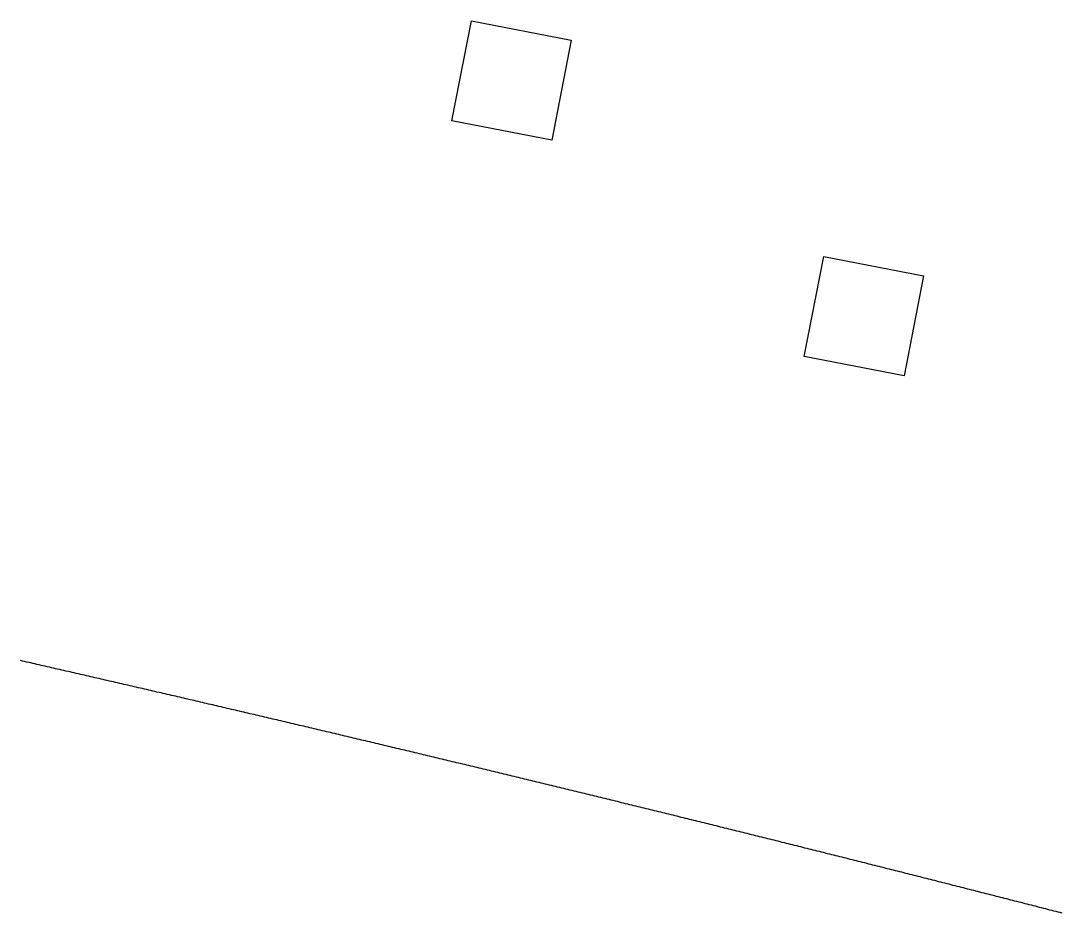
# Model space of a CAD drawing. Extents: x 6805096 to 46905100, y -25788412 to -58651.
# Drawn here: x 31115531 to 34872325, y -24256065 to -21033400 of the extents above; entities that cross this region are included whole.
import ezdxf

# ---------------------------------------------------------------- set-up
doc = ezdxf.new("R2010")
doc.units = 0

msp = doc.modelspace()

# ---------------------------------------------------------------- linework, layer by layer
at = {"layer": 'Layer 1'}
for p, q in [((32672400, -21394600), (32742600, -21033400)), ((32672400, -21394600), (32742600, -21033400)), ((32742600, -21033400), (33103300, -21103500)), ((32742600, -21033400), (33103300, -21103500)), ((33103300, -21103500), (33033100, -21464700)), ((33033100, -21464700), (32672400, -21394600)), ((33033100, -21464700), (32672400, -21394600)), ((33944500, -22245700), (34014700, -21884500)), ((33944500, -22245700), (34014700, -21884500)), ((34014700, -21884500), (34375400, -21954600)), ((34014700, -21884500), (34375400, -21954600)), ((34375400, -21954600), (34305200, -22315800)), ((34305200, -22315800), (33944500, -22245700)), ((34305200, -22315800), (33944500, -22245700)), ((31121601.004166, -23345711.495928), (31114128.804462, -23344007.845786)), ((31129073.1159, -23347415.552938), (31121601.004166, -23345711.495928)), ((31136545.139648, -23349120.016811), (31129073.1159, -23347415.552938)), ((31144017.075392, -23350824.887545), (31136545.139648, -23349120.016811)), ((31151488.923116, -23352530.165137), (31144017.075392, -23350824.887545)), ((31158960.682803, -23354235.849583), (31151488.923116, -23352530.165137)), ((31166432.354437, -23355941.940881), (31158960.682803, -23354235.849583)), ((31173903.938001, -23357648.439027), (31166432.354437, -23355941.940881)), ((31181375.433478, -23359355.34402), (31173903.938001, -23357648.439027)), ((31188846.840851, -23361062.655854), (31181375.433478, -23359355.34402)), ((31196318.160104, -23362770.374529), (31188846.840851, -23361062.655854)), ((31203789.39122, -23364478.500039), (31196318.160104, -23362770.374529)), ((31211260.534183, -23366187.032384), (31203789.39122, -23364478.500039)), ((31218731.588975, -23367895.971559), (31211260.534183, -23366187.032384)), ((31226202.55558, -23369605.317561), (31218731.588975, -23367895.971559)), ((31233673.433982, -23371315.070388), (31226202.55558, -23369605.317561)), ((31241144.224163, -23373025.230036), (31233673.433982, -23371315.070388)), ((31248614.926107, -23374735.796503), (31241144.224163, -23373025.230036)), ((31256085.539797, -23376446.769785), (31248614.926107, -23374735.796503)), ((31263556.065216, -23378158.149879), (31256085.539797, -23376446.769785)), ((31271026.502349, -23379869.936783), (31263556.065216, -23378158.149879)), ((31278496.851177, -23381582.130493), (31271026.502349, -23379869.936783)), ((31285967.111685, -23383294.731006), (31278496.851177, -23381582.130493)), ((31293437.283855, -23385007.73832), (31285967.111685, -23383294.731006)), ((31300907.367672, -23386721.152431), (31293437.283855, -23385007.73832)), ((31308377.363118, -23388434.973336), (31300907.367672, -23386721.152431)), ((31315847.270176, -23390149.201032), (31308377.363118, -23388434.973336)), ((31323317.088831, -23391863.835517), (31315847.270176, -23390149.201032)), ((31330786.819064, -23393578.876786), (31323317.088831, -23391863.835517)), ((31338256.46086, -23395294.324838), (31330786.819064, -23393578.876786)), ((31345726.014202, -23397010.179669), (31338256.46086, -23395294.324838)), ((31353195.479073, -23398726.441276), (31345726.014202, -23397010.179669)), ((31360664.855457, -23400443.109657), (31353195.479073, -23398726.441276)), ((31368134.143336, -23402160.184807), (31360664.855457, -23400443.109657)), ((31375603.342694, -23403877.666724), (31368134.143336, -23402160.184807)), ((31383072.453514, -23405595.555405), (31375603.342694, -23403877.666724)), ((31390541.475781, -23407313.850848), (31383072.453514, -23405595.555405)), ((31398010.409476, -23409032.553048), (31390541.475781, -23407313.850848)), ((31405479.254583, -23410751.662003), (31398010.409476, -23409032.553048)), ((31412948.011086, -23412471.177711), (31405479.254583, -23410751.662003)), ((31420416.678968, -23414191.100167), (31412948.011086, -23412471.177711)), ((31427885.258211, -23415911.429369), (31420416.678968, -23414191.100167)), ((31435353.748801, -23417632.165314), (31427885.258211, -23415911.429369)), ((31442822.150719, -23419353.307998), (31435353.748801, -23417632.165314)), ((31450290.463949, -23421074.85742), (31442822.150719, -23419353.307998)), ((31457758.688474, -23422796.813575), (31450290.463949, -23421074.85742)), ((31465226.824279, -23424519.176462), (31457758.688474, -23422796.813575)), ((31472694.871345, -23426241.946076), (31465226.824279, -23424519.176462)), ((31480162.829656, -23427965.122414), (31472694.871345, -23426241.946076)), ((31487630.699196, -23429688.705475), (31480162.829656, -23427965.122414)), ((31495098.479948, -23431412.695254), (31487630.699196, -23429688.705475)), ((31502566.171895, -23433137.091749), (31495098.479948, -23431412.695254)), ((31510033.77502, -23434861.894956), (31502566.171895, -23433137.091749)), ((31517501.289308, -23436587.104873), (31510033.77502, -23434861.894956)), ((31524968.71474, -23438312.721497), (31517501.289308, -23436587.104873)), ((31532436.051301, -23440038.744824), (31524968.71474, -23438312.721497)), ((31539903.298973, -23441765.174852), (31532436.051301, -23440038.744824)), ((31547370.457741, -23443492.011578), (31539903.298973, -23441765.174852)), ((31554837.527586, -23445219.254998), (31547370.457741, -23443492.011578)), ((31562304.508494, -23446946.905109), (31554837.527586, -23445219.254998)), ((31569771.400446, -23448674.961909), (31562304.508494, -23446946.905109)), ((31577238.203426, -23450403.425395), (31569771.400446, -23448674.961909)), ((31584704.917418, -23452132.295563), (31577238.203426, -23450403.425395)), ((31592171.542405, -23453861.57241), (31584704.917418, -23452132.295563)), ((31599638.07837, -23455591.255934), (31592171.542405, -23453861.57241)), ((31607104.525296, -23457321.346131), (31599638.07837, -23455591.255934)), ((31614570.883167, -23459051.842999), (31607104.525296, -23457321.346131)), ((31622037.151966, -23460782.746533), (31614570.883167, -23459051.842999)), ((31629503.331677, -23462514.056733), (31622037.151966, -23460782.746533)), ((31636969.422282, -23464245.773593), (31629503.331677, -23462514.056733)), ((31644435.423765, -23465977.897112), (31636969.422282, -23464245.773593)), ((31651901.336109, -23467710.427286), (31644435.423765, -23465977.897112)), ((31659367.159297, -23469443.364112), (31651901.336109, -23467710.427286)), ((31666832.893314, -23471176.707587), (31659367.159297, -23469443.364112)), ((31674298.538142, -23472910.457709), (31666832.893314, -23471176.707587)), ((31681764.093764, -23474644.614474), (31674298.538142, -23472910.457709)), ((31689229.560164, -23476379.177879), (31681764.093764, -23474644.614474)), ((31696694.937325, -23478114.147921), (31689229.560164, -23476379.177879)), ((31704160.22523, -23479849.524597), (31696694.937325, -23478114.147921)), ((31711625.423863, -23481585.307904), (31704160.22523, -23479849.524597)), ((31719090.533207, -23483321.49784), (31711625.423863, -23481585.307904)), ((31726555.553245, -23485058.0944), (31719090.533207, -23483321.49784)), ((31734020.483961, -23486795.097583), (31726555.553245, -23485058.0944)), ((31741485.325337, -23488532.507384), (31734020.483961, -23486795.097583)), ((31748950.077358, -23490270.323801), (31741485.325337, -23488532.507384)), ((31756414.740006, -23492008.546832), (31748950.077358, -23490270.323801)), ((31763879.313265, -23493747.176472), (31756414.740006, -23492008.546832)), ((31771343.797118, -23495486.212719), (31763879.313265, -23493747.176472)), ((31778808.191549, -23497225.65557), (31771343.797118, -23495486.212719)), ((31786272.49654, -23498965.505022), (31778808.191549, -23497225.65557)), ((31793736.712075, -23500705.761072), (31786272.49654, -23498965.505022)), ((31801200.838137, -23502446.423717), (31793736.712075, -23500705.761072)), ((31808664.87471, -23504187.492953), (31801200.838137, -23502446.423717)), ((31816128.821777, -23505928.968778), (31808664.87471, -23504187.492953)), ((31823592.679322, -23507670.851189), (31816128.821777, -23505928.968778)), ((31831056.447326, -23509413.140183), (31823592.679322, -23507670.851189)), ((31838520.125775, -23511155.835756), (31831056.447326, -23509413.140183)), ((31845983.71465, -23512898.937906), (31838520.125775, -23511155.835756)), ((31853447.213936, -23514642.44663), (31845983.71465, -23512898.937906)), ((31860910.623616, -23516386.361925), (31853447.213936, -23514642.44663)), ((31868373.943673, -23518130.683787), (31860910.623616, -23516386.361925)), ((31875837.17409, -23519875.412214), (31868373.943673, -23518130.683787)), ((31883300.31485, -23521620.547202), (31875837.17409, -23519875.412214)), ((31890763.365938, -23523366.088749), (31883300.31485, -23521620.547202)), ((31898226.327336, -23525112.036851), (31890763.365938, -23523366.088749)), ((31905689.199027, -23526858.391506), (31898226.327336, -23525112.036851)), ((31913151.980995, -23528605.152711), (31905689.199027, -23526858.391506)), ((31920614.673223, -23530352.320462), (31913151.980995, -23528605.152711)), ((31928077.275695, -23532099.894756), (31920614.673223, -23530352.320462)), ((31935539.788394, -23533847.875591), (31928077.275695, -23532099.894756)), ((31943002.211302, -23535596.262963), (31935539.788394, -23533847.875591)), ((31950464.544404, -23537345.05687), (31943002.211302, -23535596.262963)), ((31957926.787682, -23539094.257308), (31950464.544404, -23537345.05687)), ((31965388.941121, -23540843.864274), (31957926.787682, -23539094.257308)), ((31972851.004703, -23542593.877766), (31965388.941121, -23540843.864274)), ((31980312.978411, -23544344.29778), (31972851.004703, -23542593.877766)), ((31987774.862229, -23546095.124314), (31980312.978411, -23544344.29778)), ((31995236.65614, -23547846.357363), (31987774.862229, -23546095.124314)), ((32002698.360128, -23549597.996926), (31995236.65614, -23547846.357363)), ((32010159.974176, -23551350.042999), (32002698.360128, -23549597.996926)), ((32017621.498266, -23553102.49558), (32010159.974176, -23551350.042999)), ((32025082.932383, -23554855.354664), (32017621.498266, -23553102.49558)), ((32032544.27651, -23556608.62025), (32025082.932383, -23554855.354664)), ((32040005.53063, -23558362.292334), (32032544.27651, -23556608.62025)), ((32047466.694726, -23560116.370913), (32040005.53063, -23558362.292334)), ((32054927.768781, -23561870.855984), (32047466.694726, -23560116.370913)), ((32062388.75278, -23563625.747544), (32054927.768781, -23561870.855984)), ((32069849.646704, -23565381.04559), (32062388.75278, -23563625.747544)), ((32077310.450539, -23567136.750119), (32069849.646704, -23565381.04559)), ((32084771.164265, -23568892.861129), (32077310.450539, -23567136.750119)), ((32092231.787869, -23570649.378615), (32084771.164265, -23568892.861129)), ((32099692.321331, -23572406.302575), (32092231.787869, -23570649.378615)), ((32107152.764636, -23574163.633006), (32099692.321331, -23572406.302575)), ((32114613.117767, -23575921.369905), (32107152.764636, -23574163.633006)), ((32122073.380708, -23577679.513269), (32114613.117767, -23575921.369905)), ((32129533.553441, -23579438.063095), (32122073.380708, -23577679.513269)), ((32136993.63595, -23581197.01938), (32129533.553441, -23579438.063095)), ((32144453.628218, -23582956.382121), (32136993.63595, -23581197.01938)), ((32151913.530229, -23584716.151314), (32144453.628218, -23582956.382121)), ((32159373.341966, -23586476.326957), (32151913.530229, -23584716.151314)), ((32166833.063411, -23588236.909047), (32159373.341966, -23586476.326957)), ((32174292.694549, -23589997.897581), (32166833.063411, -23588236.909047)), ((32181752.235363, -23591759.292556), (32174292.694549, -23589997.897581)), ((32189211.685836, -23593521.093968), (32181752.235363, -23591759.292556)), ((32196671.045952, -23595283.301815), (32189211.685836, -23593521.093968)), ((32204130.315692, -23597045.916093), (32196671.045952, -23595283.301815)), ((32211589.495042, -23598808.936801), (32204130.315692, -23597045.916093)), ((32219048.583985, -23600572.363934), (32211589.495042, -23598808.936801)), ((32226507.582502, -23602336.197489), (32219048.583985, -23600572.363934)), ((32233966.490579, -23604100.437464), (32226507.582502, -23602336.197489)), ((32241425.308197, -23605865.083856), (32233966.490579, -23604100.437464)), ((32248884.035342, -23607630.136661), (32241425.308197, -23605865.083856)), ((32256342.671995, -23609395.595877), (32248884.035342, -23607630.136661)), ((32263801.21814, -23611161.4615), (32256342.671995, -23609395.595877)), ((32271259.67376, -23612927.733528), (32263801.21814, -23611161.4615)), ((32278718.038839, -23614694.411957), (32271259.67376, -23612927.733528)), ((32286176.31336, -23616461.496784), (32278718.038839, -23614694.411957)), ((32293634.497306, -23618228.988007), (32286176.31336, -23616461.496784)), ((32301092.590661, -23619996.885623), (32293634.497306, -23618228.988007)), ((32308550.593408, -23621765.189628), (32301092.590661, -23619996.885623)), ((32316008.50553, -23623533.900019), (32308550.593408, -23621765.189628)), ((32323466.32701, -23625303.016793), (32316008.50553, -23623533.900019)), ((32330924.057833, -23627072.539948), (32323466.32701, -23625303.016793)), ((32338381.69798, -23628842.46948), (32330924.057833, -23627072.539948)), ((32345839.247436, -23630612.805387), (32338381.69798, -23628842.46948)), ((32353296.706183, -23632383.547664), (32345839.247436, -23630612.805387)), ((32360754.074206, -23634154.69631), (32353296.706183, -23632383.547664)), ((32368211.351486, -23635926.251321), (32360754.074206, -23634154.69631)), ((32375668.538009, -23637698.212694), (32368211.351486, -23635926.251321)), ((32383125.633756, -23639470.580427), (32375668.538009, -23637698.212694)), ((32390582.638712, -23641243.354515), (32383125.633756, -23639470.580427)), ((32398039.552859, -23643016.534957), (32390582.638712, -23641243.354515)), ((32405496.376181, -23644790.121748), (32398039.552859, -23643016.534957)), ((32412953.108661, -23646564.114887), (32405496.376181, -23644790.121748)), ((32420409.750282, -23648338.51437), (32412953.108661, -23646564.114887)), ((32427866.301028, -23650113.320194), (32420409.750282, -23648338.51437)), ((32435322.760882, -23651888.532356), (32427866.301028, -23650113.320194)), ((32442779.129828, -23653664.150853), (32435322.760882, -23651888.532356)), ((32450235.407848, -23655440.175682), (32442779.129828, -23653664.150853)), ((32457691.594926, -23657216.606839), (32450235.407848, -23655440.175682)), ((32465147.691045, -23658993.444323), (32457691.594926, -23657216.606839)), ((32472603.696189, -23660770.68813), (32465147.691045, -23658993.444323)), ((32480059.610341, -23662548.338256), (32472603.696189, -23660770.68813)), ((32487515.433484, -23664326.3947), (32480059.610341, -23662548.338256)), ((32494971.165601, -23666104.857457), (32487515.433484, -23664326.3947)), ((32502426.806676, -23667883.726525), (32494971.165601, -23666104.857457)), ((32509882.356693, -23669663.001901), (32502426.806676, -23667883.726525)), ((32517337.815633, -23671442.683582), (32509882.356693, -23669663.001901)), ((32524793.183481, -23673222.771564), (32517337.815633, -23671442.683582)), ((32532248.460221, -23675003.265845), (32524793.183481, -23673222.771564)), ((32539703.645834, -23676784.166422), (32532248.460221, -23675003.265845)), ((32547158.740305, -23678565.473291), (32539703.645834, -23676784.166422)), ((32554613.743617, -23680347.186451), (32547158.740305, -23678565.473291)), ((32562068.655753, -23682129.305896), (32554613.743617, -23680347.186451)), ((32569523.476697, -23683911.831626), (32562068.655753, -23682129.305896)), ((32576978.206431, -23685694.763636), (32569523.476697, -23683911.831626)), ((32584432.84494, -23687478.101924), (32576978.206431, -23685694.763636)), ((32591887.392205, -23689261.846486), (32584432.84494, -23687478.101924)), ((32599341.848212, -23691045.99732), (32591887.392205, -23689261.846486)), ((32606796.212943, -23692830.554422), (32599341.848212, -23691045.99732)), ((32614250.48638, -23694615.51779), (32606796.212943, -23692830.554422)), ((32621704.668509, -23696400.88742), (32614250.48638, -23694615.51779)), ((32629158.759311, -23698186.66331), (32621704.668509, -23696400.88742)), ((32636612.758771, -23699972.845456), (32629158.759311, -23698186.66331)), ((32644066.666871, -23701759.433855), (32636612.758771, -23699972.845456)), ((32651520.483595, -23703546.428505), (32644066.666871, -23701759.433855)), ((32658974.208926, -23705333.829403), (32651520.483595, -23703546.428505)), ((32666427.842848, -23707121.636544), (32658974.208926, -23705333.829403)), ((32673881.385343, -23708909.849927), (32666427.842848, -23707121.636544)), ((32681334.836395, -23710698.469549), (32673881.385343, -23708909.849927)), ((32688788.195988, -23712487.495405), (32681334.836395, -23710698.469549)), ((32696241.464104, -23714276.927494), (32688788.195988, -23712487.495405)), ((32703694.640727, -23716066.765812), (32696241.464104, -23714276.927494)), ((32711147.72584, -23717857.010356), (32703694.640727, -23716066.765812)), ((32718600.719427, -23719647.661124), (32711147.72584, -23717857.010356)), ((32726053.621471, -23721438.718112), (32718600.719427, -23719647.661124)), ((32733506.431955, -23723230.181316), (32726053.621471, -23721438.718112)), ((32740959.150862, -23725022.050735), (32733506.431955, -23723230.181316)), ((32748411.778176, -23726814.326366), (32740959.150862, -23725022.050735)), ((32755864.31388, -23728607.008204), (32748411.778176, -23726814.326366)), ((32763316.757958, -23730400.096247), (32755864.31388, -23728607.008204)), ((32770769.110392, -23732193.590492), (32763316.757958, -23730400.096247)), ((32778221.371166, -23733987.490937), (32770769.110392, -23732193.590492)), ((32785673.540264, -23735781.797577), (32778221.371166, -23733987.490937)), ((32793125.617668, -23737576.51041), (32785673.540264, -23735781.797577)), ((32800577.603362, -23739371.629434), (32793125.617668, -23737576.51041)), ((32808029.497329, -23741167.154644), (32800577.603362, -23739371.629434)), ((32815481.299552, -23742963.086038), (32808029.497329, -23741167.154644)), ((32822933.010016, -23744759.423613), (32815481.299552, -23742963.086038)), ((32830384.628702, -23746556.167366), (32822933.010016, -23744759.423613)), ((32837836.155595, -23748353.317294), (32830384.628702, -23746556.167366)), ((32845287.590677, -23750150.873394), (32837836.155595, -23748353.317294)), ((32852738.933933, -23751948.835662), (32845287.590677, -23750150.873394)), ((32860190.185345, -23753747.204096), (32852738.933933, -23751948.835662)), ((32867641.344896, -23755545.978693), (32860190.185345, -23753747.204096)), ((32875092.41257, -23757345.15945), (32867641.344896, -23755545.978693)), ((32882543.388351, -23759144.746364), (32875092.41257, -23757345.15945)), ((32889994.272221, -23760944.739431), (32882543.388351, -23759144.746364)), ((32897445.064164, -23762745.138649), (32889994.272221, -23760944.739431)), ((32904895.764163, -23764545.944014), (32897445.064164, -23762745.138649)), ((32912346.372201, -23766347.155524), (32904895.764163, -23764545.944014)), ((32919796.888262, -23768148.773176), (32912346.372201, -23766347.155524)), ((32927247.312329, -23769950.796967), (32919796.888262, -23768148.773176)), ((32934697.644386, -23771753.226893), (32927247.312329, -23769950.796967)), ((32942147.884415, -23773556.062951), (32934697.644386, -23771753.226893)), ((32949598.0324, -23775359.305139), (32942147.884415, -23773556.062951)), ((32957048.088324, -23777162.953454), (32949598.0324, -23775359.305139)), ((32964498.052171, -23778967.007892), (32957048.088324, -23777162.953454)), ((32971947.923923, -23780771.468451), (32964498.052171, -23778967.007892)), ((32979397.703565, -23782576.335127), (32971947.923923, -23780771.468451)), ((32986847.391079, -23784381.607917), (32979397.703565, -23782576.335127)), ((32994296.986449, -23786187.286819), (32986847.391079, -23784381.607917)), ((33001746.489658, -23787993.371829), (32994296.986449, -23786187.286819)), ((33009195.90069, -23789799.862945), (33001746.489658, -23787993.371829)), ((33016645.219527, -23791606.760163), (33009195.90069, -23789799.862945)), ((33024094.446152, -23793414.06348), (33016645.219527, -23791606.760163)), ((33031543.580551, -23795221.772894), (33024094.446152, -23793414.06348)), ((33038992.622705, -23797029.888401), (33031543.580551, -23795221.772894)), ((33046441.572597, -23798838.409998), (33038992.622705, -23797029.888401)), ((33053890.430212, -23800647.337682), (33046441.572597, -23798838.409998)), ((33061339.195532, -23802456.671451), (33053890.430212, -23800647.337682)), ((33068787.868541, -23804266.411301), (33061339.195532, -23802456.671451)), ((33076236.449223, -23806076.557229), (33068787.868541, -23804266.411301)), ((33083684.937559, -23807887.109232), (33076236.449223, -23806076.557229)), ((33091133.333534, -23809698.067307), (33083684.937559, -23807887.109232)), ((33098581.637132, -23811509.431451), (33091133.333534, -23809698.067307)), ((33106029.848334, -23813321.201662), (33098581.637132, -23811509.431451)), ((33113477.967125, -23815133.377935), (33106029.848334, -23813321.201662)), ((33120925.993488, -23816945.960269), (33113477.967125, -23815133.377935)), ((33128373.927407, -23818758.94866), (33120925.993488, -23816945.960269)), ((33135821.768863, -23820572.343104), (33128373.927407, -23818758.94866)), ((33143269.517842, -23822386.1436), (33135821.768863, -23820572.343104)), ((33150717.174325, -23824200.350143), (33143269.517842, -23822386.1436)), ((33158164.738297, -23826014.962732), (33150717.174325, -23824200.350143)), ((33165612.209741, -23827829.981362), (33158164.738297, -23826014.962732)), ((33173059.58864, -23829645.406031), (33165612.209741, -23827829.981362)), ((33180506.874977, -23831461.236737), (33173059.58864, -23829645.406031)), ((33187954.068736, -23833277.473475), (33180506.874977, -23831461.236737)), ((33195401.1699, -23835094.116242), (33187954.068736, -23833277.473475)), ((33202848.178451, -23836911.165037), (33195401.1699, -23835094.116242)), ((33210295.094375, -23838728.619856), (33202848.178451, -23836911.165037)), ((33217741.917653, -23840546.480695), (33210295.094375, -23838728.619856)), ((33225188.648269, -23842364.747552), (33217741.917653, -23840546.480695)), ((33232635.286207, -23844183.420423), (33225188.648269, -23842364.747552)), ((33240081.83145, -23846002.499307), (33232635.286207, -23844183.420423)), ((33247528.28398, -23847821.984199), (33240081.83145, -23846002.499307)), ((33254974.643782, -23849641.875097), (33247528.28398, -23847821.984199)), ((33262420.910839, -23851462.171997), (33254974.643782, -23849641.875097)), ((33269867.085134, -23853282.874897), (33262420.910839, -23851462.171997)), ((33277313.16665, -23855103.983794), (33269867.085134, -23853282.874897)), ((33284759.15537, -23856925.498684), (33277313.16665, -23855103.983794)), ((33292205.051278, -23858747.419565), (33284759.15537, -23856925.498684)), ((33299650.854358, -23860569.746433), (33292205.051278, -23858747.419565)), ((33307096.564592, -23862392.479286), (33299650.854358, -23860569.746433)), ((33314542.181963, -23864215.61812), (33307096.564592, -23862392.479286)), ((33321987.706456, -23866039.162933), (33314542.181963, -23864215.61812)), ((33329433.138053, -23867863.113721), (33321987.706456, -23866039.162933)), ((33336878.476738, -23869687.470481), (33329433.138053, -23867863.113721)), ((33344323.722494, -23871512.233211), (33336878.476738, -23869687.470481)), ((33351768.875304, -23873337.401908), (33344323.722494, -23871512.233211)), ((33359213.935151, -23875162.976567), (33351768.875304, -23873337.401908)), ((33366658.90202, -23876988.957188), (33359213.935151, -23875162.976567)), ((33374103.775893, -23878815.343765), (33366658.90202, -23876988.957188)), ((33381548.556753, -23880642.136297), (33374103.775893, -23878815.343765)), ((33388993.244584, -23882469.33478), (33381548.556753, -23880642.136297)), ((33396437.839369, -23884296.939211), (33388993.244584, -23882469.33478)), ((33403882.341092, -23886124.949587), (33396437.839369, -23884296.939211)), ((33411326.749735, -23887953.365906), (33403882.341092, -23886124.949587)), ((33418771.065282, -23889782.188164), (33411326.749735, -23887953.365906)), ((33426215.287717, -23891611.416358), (33418771.065282, -23889782.188164)), ((33433659.417022, -23893441.050485), (33426215.287717, -23891611.416358)), ((33441103.453181, -23895271.090542), (33433659.417022, -23893441.050485)), ((33448547.396178, -23897101.536527), (33441103.453181, -23895271.090542)), ((33455991.245995, -23898932.388435), (33448547.396178, -23897101.536527)), ((33463435.002615, -23900763.646265), (33455991.245995, -23898932.388435)), ((33470878.666023, -23902595.310013), (33463435.002615, -23900763.646265)), ((33478322.236201, -23904427.379675), (33470878.666023, -23902595.310013)), ((33485765.713133, -23906259.85525), (33478322.236201, -23904427.379675)), ((33493209.096802, -23908092.736733), (33485765.713133, -23906259.85525)), ((33500652.387192, -23909926.024123), (33493209.096802, -23908092.736733)), ((33508095.584285, -23911759.717416), (33500652.387192, -23909926.024123)), ((33515538.688065, -23913593.816608), (33508095.584285, -23911759.717416)), ((33522981.698515, -23915428.321697), (33515538.688065, -23913593.816608)), ((33530424.615619, -23917263.23268), (33522981.698515, -23915428.321697)), ((33537867.43936, -23919098.549554), (33530424.615619, -23917263.23268)), ((33545310.169721, -23920934.272316), (33537867.43936, -23919098.549554)), ((33552752.806685, -23922770.400963), (33545310.169721, -23920934.272316)), ((33560195.350236, -23924606.935491), (33552752.806685, -23922770.400963)), ((33567637.800357, -23926443.875899), (33560195.350236, -23924606.935491)), ((33575080.157032, -23928281.222182), (33567637.800357, -23926443.875899)), ((33582522.420243, -23930118.974337), (33575080.157032, -23928281.222182)), ((33589964.589974, -23931957.132363), (33582522.420243, -23930118.974337)), ((33597406.666208, -23933795.696255), (33589964.589974, -23931957.132363)), ((33604848.648929, -23935634.66601), (33597406.666208, -23933795.696255)), ((33612290.53812, -23937474.041627), (33604848.648929, -23935634.66601)), ((33619732.333764, -23939313.823101), (33612290.53812, -23937474.041627)), ((33627174.035845, -23941154.010429), (33619732.333764, -23939313.823101)), ((33634615.644345, -23942994.603609), (33627174.035845, -23941154.010429)), ((33642057.159249, -23944835.602638), (33634615.644345, -23942994.603609)), ((33649498.580539, -23946677.007512), (33642057.159249, -23944835.602638)), ((33656939.908198, -23948518.818229), (33649498.580539, -23946677.007512)), ((33664381.142211, -23950361.034785), (33656939.908198, -23948518.818229)), ((33671822.28256, -23952203.657178), (33664381.142211, -23950361.034785)), ((33679263.329228, -23954046.685404), (33671822.28256, -23952203.657178)), ((33686704.2822, -23955890.11946), (33679263.329228, -23954046.685404)), ((33694145.141457, -23957733.959344), (33686704.2822, -23955890.11946)), ((33701585.906985, -23959578.205053), (33694145.141457, -23957733.959344)), ((33709026.578765, -23961422.856582), (33701585.906985, -23959578.205053)), ((33716467.156781, -23963267.91393), (33709026.578765, -23961422.856582)), ((33723907.641016, -23965113.377094), (33716467.156781, -23963267.91393)), ((33731348.031455, -23966959.246069), (33723907.641016, -23965113.377094)), ((33738788.328079, -23968805.520854), (33731348.031455, -23966959.246069)), ((33746228.530873, -23970652.201445), (33738788.328079, -23968805.520854)), ((33753668.639819, -23972499.287839), (33746228.530873, -23970652.201445)), ((33761108.654901, -23974346.780034), (33753668.639819, -23972499.287839)), ((33768548.576103, -23976194.678026), (33761108.654901, -23974346.780034)), ((33775988.403407, -23978042.981812), (33768548.576103, -23976194.678026)), ((33783428.136797, -23979891.691389), (33775988.403407, -23978042.981812)), ((33790867.776256, -23981740.806754), (33783428.136797, -23979891.691389)), ((33798307.321767, -23983590.327904), (33790867.776256, -23981740.806754)), ((33805746.773315, -23985440.254837), (33798307.321767, -23983590.327904)), ((33813186.130881, -23987290.587548), (33805746.773315, -23985440.254837)), ((33820625.39445, -23989141.326035), (33813186.130881, -23987290.587548)), ((33828064.564004, -23990992.470296), (33820625.39445, -23989141.326035)), ((33835503.639527, -23992844.020326), (33828064.564004, -23990992.470296)), ((33842942.621003, -23994695.976124), (33835503.639527, -23992844.020326)), ((33850381.508414, -23996548.337685), (33842942.621003, -23994695.976124)), ((33857820.301744, -23998401.105008), (33850381.508414, -23996548.337685)), ((33865259.000977, -24000254.278088), (33857820.301744, -23998401.105008)), ((33872697.606094, -24002107.856923), (33865259.000977, -24000254.278088)), ((33880136.117081, -24003961.84151), (33872697.606094, -24002107.856923)), ((33887574.533919, -24005816.231846), (33880136.117081, -24003961.84151)), ((33895012.856594, -24007671.027927), (33887574.533919, -24005816.231846)), ((33902451.085086, -24009526.229752), (33895012.856594, -24007671.027927)), ((33909889.219381, -24011381.837316), (33902451.085086, -24009526.229752)), ((33917327.259461, -24013237.850617), (33909889.219381, -24011381.837316)), ((33924765.20531, -24015094.269652), (33917327.259461, -24013237.850617)), ((33932203.05691, -24016951.094417), (33924765.20531, -24015094.269652)), ((33939640.814246, -24018808.32491), (33932203.05691, -24016951.094417)), ((33947078.4773, -24020665.961128), (33939640.814246, -24018808.32491)), ((33954516.046056, -24022524.003068), (33947078.4773, -24020665.961128)), ((33961953.520498, -24024382.450726), (33954516.046056, -24022524.003068)), ((33969390.900607, -24026241.304099), (33961953.520498, -24024382.450726)), ((33976828.186369, -24028100.563186), (33969390.900607, -24026241.304099)), ((33984265.377765, -24029960.227982), (33976828.186369, -24028100.563186)), ((33991702.47478, -24031820.298484), (33984265.377765, -24029960.227982)), ((33999139.477396, -24033680.77469), (33991702.47478, -24031820.298484)), ((34006576.385597, -24035541.656596), (33999139.477396, -24033680.77469)), ((34014013.199367, -24037402.9442), (34006576.385597, -24035541.656596)), ((34021449.918688, -24039264.637499), (34014013.199367, -24037402.9442)), ((34028886.543544, -24041126.736489), (34021449.918688, -24039264.637499)), ((34036323.073918, -24042989.241167), (34028886.543544, -24041126.736489)), ((34043759.509794, -24044852.15153), (34036323.073918, -24042989.241167)), ((34051195.851154, -24046715.467576), (34043759.509794, -24044852.15153)), ((34058632.097982, -24048579.189302), (34051195.851154, -24046715.467576)), ((34066068.250262, -24050443.316703), (34058632.097982, -24048579.189302)), ((34073504.307977, -24052307.849778), (34066068.250262, -24050443.316703)), ((34080940.271109, -24054172.788524), (34073504.307977, -24052307.849778)), ((34088376.139642, -24056038.132936), (34080940.271109, -24054172.788524)), ((34095811.913561, -24057903.883013), (34088376.139642, -24056038.132936)), ((34103247.592847, -24059770.038751), (34095811.913561, -24057903.883013)), ((34110683.177484, -24061636.600147), (34103247.592847, -24059770.038751)), ((34118118.667456, -24063503.567199), (34110683.177484, -24061636.600147)), ((34125554.062745, -24065370.939902), (34118118.667456, -24063503.567199)), ((34132989.363336, -24067238.718255), (34125554.062745, -24065370.939902)), ((34140424.569211, -24069106.902254), (34132989.363336, -24067238.718255)), ((34147859.680354, -24070975.491896), (34140424.569211, -24069106.902254)), ((34155294.696747, -24072844.487178), (34147859.680354, -24070975.491896)), ((34162729.618375, -24074713.888097), (34155294.696747, -24072844.487178)), ((34170164.445221, -24076583.69465), (34162729.618375, -24074713.888097)), ((34177599.177267, -24078453.906834), (34170164.445221, -24076583.69465)), ((34185033.814498, -24080324.524646), (34177599.177267, -24078453.906834)), ((34192468.356896, -24082195.548083), (34185033.814498, -24080324.524646)), ((34199902.804445, -24084066.977142), (34192468.356896, -24082195.548083)), ((34207337.157128, -24085938.81182), (34199902.804445, -24084066.977142)), ((34214771.414929, -24087811.052114), (34207337.157128, -24085938.81182)), ((34222205.57783, -24089683.698021), (34214771.414929, -24087811.052114)), ((34229639.645815, -24091556.749537), (34222205.57783, -24089683.698021)), ((34237073.618868, -24093430.206661), (34229639.645815, -24091556.749537)), ((34244507.496971, -24095304.069388), (34237073.618868, -24093430.206661)), ((34251941.280109, -24097178.337716), (34244507.496971, -24095304.069388)), ((34259374.968263, -24099053.011642), (34251941.280109, -24097178.337716)), ((34266808.561418, -24100928.091162), (34259374.968263, -24099053.011642)), ((34274242.059557, -24102803.576275), (34266808.561418, -24100928.091162)), ((34281675.462663, -24104679.466976), (34274242.059557, -24102803.576275)), ((34289108.770719, -24106555.763262), (34281675.462663, -24104679.466976)), ((34296541.983709, -24108432.465132), (34289108.770719, -24106555.763262)), ((34303975.101616, -24110309.572581), (34296541.983709, -24108432.465132)), ((34311408.124424, -24112187.085607), (34303975.101616, -24110309.572581)), ((34318841.052115, -24114065.004206), (34311408.124424, -24112187.085607)), ((34326273.884673, -24115943.328376), (34318841.052115, -24114065.004206)), ((34333706.622082, -24117822.058113), (34326273.884673, -24115943.328376)), ((34341139.264324, -24119701.193415), (34333706.622082, -24117822.058113)), ((34348571.811383, -24121580.734278), (34341139.264324, -24119701.193415)), ((34356004.263242, -24123460.6807), (34348571.811383, -24121580.734278)), ((34363436.619884, -24125341.032678), (34356004.263242, -24123460.6807)), ((34370868.881294, -24127221.790208), (34363436.619884, -24125341.032678)), ((34378301.047453, -24129102.953287), (34370868.881294, -24127221.790208)), ((34385733.118346, -24130984.521913), (34378301.047453, -24129102.953287)), ((34393165.093955, -24132866.496082), (34385733.118346, -24130984.521913)), ((34400596.974265, -24134748.875792), (34393165.093955, -24132866.496082)), ((34408028.759257, -24136631.661038), (34400596.974265, -24134748.875792)), ((34415460.448917, -24138514.85182), (34408028.759257, -24136631.661038)), ((34422892.043226, -24140398.448132), (34415460.448917, -24138514.85182)), ((34430323.542168, -24142282.449973), (34422892.043226, -24140398.448132)), ((34437754.945727, -24144166.857339), (34430323.542168, -24142282.449973)), ((34445186.253886, -24146051.670227), (34437754.945727, -24144166.857339)), ((34452617.466628, -24147936.888635), (34445186.253886, -24146051.670227)), ((34460048.583936, -24149822.512558), (34452617.466628, -24147936.888635)), ((34467479.605794, -24151708.541995), (34460048.583936, -24149822.512558)), ((34474910.532185, -24153594.976942), (34467479.605794, -24151708.541995)), ((34482341.363093, -24155481.817396), (34474910.532185, -24153594.976942)), ((34489772.0985, -24157369.063355), (34482341.363093, -24155481.817396)), ((34497202.738389, -24159256.714814), (34489772.0985, -24157369.063355)), ((34504633.282746, -24161144.771772), (34497202.738389, -24159256.714814)), ((34512063.731551, -24163033.234224), (34504633.282746, -24161144.771772)), ((34519494.08479, -24164922.102169), (34512063.731551, -24163033.234224)), ((34526924.342444, -24166811.375602), (34519494.08479, -24164922.102169)), ((34534354.504498, -24168701.054522), (34526924.342444, -24166811.375602)), ((34541784.570935, -24170591.138924), (34534354.504498, -24168701.054522)), ((34549214.541738, -24172481.628807), (34541784.570935, -24170591.138924)), ((34556644.41689, -24174372.524166), (34549214.541738, -24172481.628807)), ((34564074.196375, -24176263.824999), (34556644.41689, -24174372.524166)), ((34571503.880176, -24178155.531303), (34564074.196375, -24176263.824999)), ((34578933.468276, -24180047.643075), (34571503.880176, -24178155.531303)), ((34586362.960659, -24181940.160312), (34578933.468276, -24180047.643075)), ((34593792.357307, -24183833.083011), (34586362.960659, -24181940.160312)), ((34601221.658205, -24185726.411168), (34593792.357307, -24183833.083011)), ((34608650.863335, -24187620.144781), (34601221.658205, -24185726.411168)), ((34616079.972681, -24189514.283847), (34608650.863335, -24187620.144781)), ((34623508.986226, -24191408.828363), (34616079.972681, -24189514.283847)), ((34630937.903953, -24193303.778325), (34623508.986226, -24191408.828363)), ((34638366.725846, -24195199.133731), (34630937.903953, -24193303.778325)), ((34645795.451888, -24197094.894578), (34638366.725846, -24195199.133731)), ((34653224.082063, -24198991.060862), (34645795.451888, -24197094.894578)), ((34660652.616353, -24200887.632582), (34653224.082063, -24198991.060862)), ((34668081.054741, -24202784.609732), (34660652.616353, -24200887.632582)), ((34675509.397212, -24204681.992311), (34668081.054741, -24202784.609732)), ((34682937.643749, -24206579.780316), (34675509.397212, -24204681.992311)), ((34690365.794334, -24208477.973743), (34682937.643749, -24206579.780316)), ((34697793.848952, -24210376.57259), (34690365.794334, -24208477.973743)), ((34705221.807584, -24212275.576853), (34697793.848952, -24210376.57259)), ((34712649.670216, -24214174.98653), (34705221.807584, -24212275.576853)), ((34720077.436829, -24216074.801617), (34712649.670216, -24214174.98653)), ((34727505.107408, -24217975.022112), (34720077.436829, -24216074.801617)), ((34734932.681936, -24219875.648011), (34727505.107408, -24217975.022112)), ((34742360.160395, -24221776.679312), (34734932.681936, -24219875.648011)), ((34749787.54277, -24223678.11601), (34742360.160395, -24221776.679312)), ((34757214.829043, -24225579.958104), (34749787.54277, -24223678.11601)), ((34764642.019198, -24227482.205591), (34757214.829043, -24225579.958104)), ((34772069.113218, -24229384.858467), (34764642.019198, -24227482.205591)), ((34779496.111087, -24231287.916729), (34772069.113218, -24229384.858467)), ((34786923.012787, -24233191.380374), (34779496.111087, -24231287.916729)), ((34794349.818302, -24235095.2494), (34786923.012787, -24233191.380374)), ((34801776.527616, -24236999.523802), (34794349.818302, -24235095.2494)), ((34809203.140711, -24238904.203579), (34801776.527616, -24236999.523802)), ((34816629.657571, -24240809.288728), (34809203.140711, -24238904.203579)), ((34824056.07818, -24242714.779244), (34816629.657571, -24240809.288728)), ((34831482.40252, -24244620.675125), (34824056.07818, -24242714.779244)), ((34838908.630575, -24246526.976369), (34831482.40252, -24244620.675125)), ((34846334.762328, -24248433.682971), (34838908.630575, -24246526.976369)), ((34853760.797763, -24250340.79493), (34846334.762328, -24248433.682971)), ((34861186.736862, -24252248.312242), (34853760.797763, -24250340.79493)), ((34868612.579609, -24254156.234904), (34861186.736862, -24252248.312242)), ((34876038.325988, -24256064.562912), (34868612.579609, -24254156.234904))]:
    msp.add_line(p, q, dxfattribs=at)

doc.saveas('drawing.dxf')
